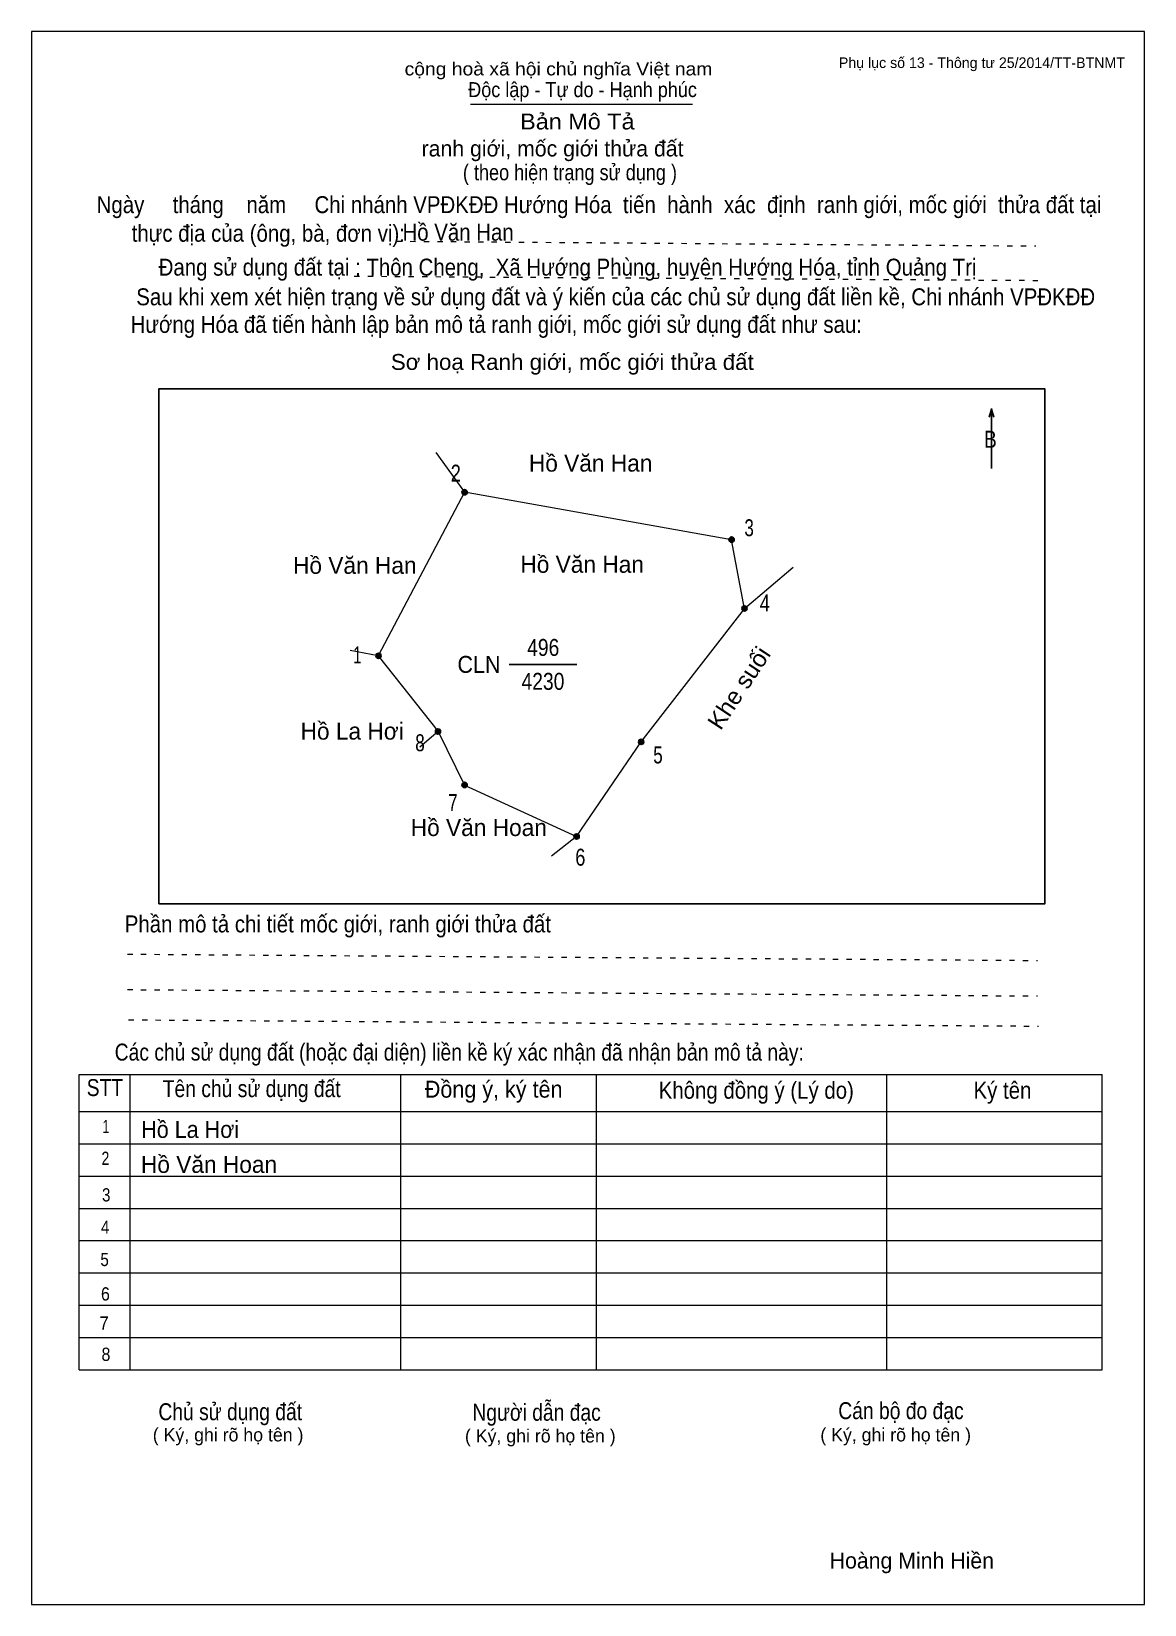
# Model space of a CAD drawing. Header units: centimetres. Extents: x 0 to 21, y 0 to 29.7.
import ezdxf
from ezdxf.enums import TextEntityAlignment as Align

# ---------------------------------------------------------------- set-up
doc = ezdxf.new("R2010")
doc.units = ezdxf.units.CM
doc.header["$LTSCALE"] = 0.13
doc.linetypes.add('DOTTED', pattern=[1.5, 0.3, -1.2])
for name, color, linetype, lineweight in [('1', 7, 'Continuous', 13), ('32', 7, 'Continuous', 25), ('33', 7, 'Continuous', 25), ('6', 7, 'Continuous', 13), ('62', 7, 'Continuous', 13)]:
    doc.layers.add(name, color=color, linetype=linetype, lineweight=lineweight)
doc.layers.add('34', color=7, linetype='Continuous')
doc.layers.add('63', color=7, linetype='Continuous')

msp = doc.modelspace()

# ---------------------------------------------------------------- hatches: boundary and pattern name
at = {"layer": '32'}
for points in [[(8.2219, 21, 1), (8.1219, 21, 1)], [(13.2594, 20.1062, 1), (13.1594, 20.1062, 1)], [(13.5031, 18.8062, 1), (13.4031, 18.8062, 1)], [(6.5969, 17.9125, 1), (6.4969, 17.9125, 1)], [(7.7198, 16.4825, 1), (7.6198, 16.4825, 1)], [(11.5531, 16.2875, 1), (11.4531, 16.2875, 1)], [(8.2219, 15.475, 1), (8.1219, 15.475, 1)], [(10.3344, 14.5, 1), (10.2344, 14.5, 1)]]:
    msp.add_hatch(color=256, dxfattribs=at).paths.add_polyline_path(points)

# ---------------------------------------------------------------- linework, layer by layer
at = {"layer": '1'}
msp.add_lwpolyline([(21, 0), (21, 29.7), (0, 29.7), (0, 0)], close=True, dxfattribs=at)
at = {"layer": '32'}
for centre in [(8.1719, 21), (13.2094, 20.1062), (13.4531, 18.8062), (6.5469, 17.9125), (7.6698, 16.4825), (11.5031, 16.2875), (8.1719, 15.475), (10.2844, 14.5)]:
    msp.add_circle(centre, 0.05, dxfattribs=at)
at = {"layer": '33'}
msp.add_line((9.01, 17.75), (10.29, 17.75), dxfattribs=at)
at = {"layer": '6'}
for p, q in [((7.63, 21.75), (8.17, 21)), ((14.37, 19.58), (13.45, 18.8)), ((6.54, 17.91), (6.01, 18.01)), ((7.67, 16.48), (7.33, 16.19)), ((10.28, 14.5), (9.81, 14.13))]:
    msp.add_line(p, q, dxfattribs=at)
for points in [[(8.17, 21), (6.54, 17.91), (7.67, 16.48)], [(13.45, 18.8), (13.21, 20.1), (8.17, 21)], [(10.28, 14.5), (11.5, 16.29), (13.45, 18.8)], [(7.67, 16.48), (8.17, 15.47), (10.28, 14.5)]]:
    msp.add_lwpolyline(points, dxfattribs=at)
at = {"layer": '62'}
for p, q in [((8.28, 28.33), (12.47, 28.33)), ((0.9, 10.01), (20.2, 10.01)), ((0.9, 4.43), (0.9, 10.01)), ((1.86, 4.43), (1.86, 10.01)), ((6.97, 4.43), (6.97, 9.99)), ((10.66, 4.43), (10.66, 9.99)), ((16.14, 4.43), (16.14, 10.01)), ((20.2, 4.43), (20.2, 10.01)), ((0.9, 9.31), (20.2, 9.31)), ((0.9, 8.7), (20.2, 8.7)), ((0.9, 8.09), (20.2, 8.09)), ((0.9, 7.48), (20.2, 7.48)), ((0.9, 6.87), (20.2, 6.87)), ((0.9, 6.26), (20.2, 6.26)), ((0.9, 5.65), (20.2, 5.65)), ((0.9, 5.04), (20.2, 5.04)), ((0.9, 4.43), (20.2, 4.43))]:
    msp.add_line(p, q, dxfattribs=at)
at = {"layer": '62', "linetype": 'DOTTED'}
for p, q in [((6.89, 25.74), (18.95, 25.65)), ((6.09, 25.08), (19.04, 25)), ((1.81, 12.28), (18.98, 12.16)), ((1.81, 11.61), (18.98, 11.49)), ((1.83, 11.04), (19, 10.92))]:
    msp.add_line(p, q, dxfattribs=at)
at = {"layer": '62', "lineweight": 25}
for p, q in [((18.11, 22.58), (18.11, 21.45)), ((18.11, 22.57), (18.07, 22.42)), ((18.11, 22.57), (18.16, 22.42))]:
    msp.add_line(p, q, dxfattribs=at)
msp.add_lwpolyline([(2.4, 13.23), (19.12, 13.23), (19.12, 22.95), (2.4, 22.95)], close=True, dxfattribs=at)

# ---------------------------------------------------------------- texts
at = {"layer": '32'}
for s, width, p in [('2', 0.8, (8.005, 21.2)), ('3', 0.75, (13.54, 20.17)), ('4', 0.8, (13.835, 18.75)), ('1', 0.65, (6.15, 17.77)), ('8', 0.75, (7.33, 16.11)), ('5', 0.75, (11.82, 15.88)), ('7', 0.75, (7.95, 14.98)), ('6', 0.8, (10.355, 13.95))]:
    msp.add_text(s, height=0.32, dxfattribs=dict(at, width=width)).set_placement(p, align=Align.CENTER)
at = {"layer": '33'}
for s, p in [('Hồ Văn Han', (10.55, 21.39)), ('Hồ Văn Han', (6.1, 19.46)), ('Hồ Văn Han', (10.39, 19.48)), ('Hồ La Hơi', (6.05, 16.33)), ('Hồ Văn Hoan', (8.44, 14.51)), ('Hồ Văn Hoan', (3.35, 8.15))]:
    msp.add_text(s, height=0.32, dxfattribs=at).set_placement(p, align=Align.CENTER)
at = {"layer": '33', "width": 0.85}
for s, p in [('496', (9.655, 17.91)), ('4230', (9.65, 17.27))]:
    msp.add_text(s, height=0.32, dxfattribs=at).set_placement(p, align=Align.CENTER)
at = {"layer": '33', "width": 0.95}
msp.add_text('CLN', height=0.32, dxfattribs=at).set_placement((8.85, 17.59), align=Align.RIGHT)
at = {"layer": '33', "width": 1.05}
msp.add_text('Khe suối', height=0.32, rotation=56.56, dxfattribs=at).set_placement((13.483, 17.2168), align=Align.CENTER)
at = {"layer": '34'}
for s, width, p in [('Hồ Văn Han', 0.9, (7, 25.75)), ('Hồ La Hơi', 0.95, (2.07, 8.81))]:
    msp.add_text(s, height=0.32, dxfattribs=dict(at, width=width)).set_placement(p)
at = {"layer": '62'}
for s, height, width, p in [('cộng hoà xã hội chủ nghĩa Việt nam', 0.2474, 1.1, (7.04, 28.87)), ('Độc lập - Tự do - Hạnh phúc', 0.2828, 0.9, (8.24, 28.46)), ('Bản Mô Tả', 0.3, 1.1, (9.22, 27.85)), ('( theo hiện trạng sử dụng )', 0.3, 0.85, (8.14, 26.89)), ('Ngày     tháng    năm     Chi nhánh VPĐKĐĐ Hướng Hóa  tiến  hành  xác  định  ranh giới, mốc giới  thửa đất tại ', 0.32, 0.9, (1.23, 26.27)), ('thực địa của (ông, bà, đơn vị): ', 0.32, 0.9, (1.89, 25.73)), ('Đang sử dụng đất tại : Thôn Cheng,  Xã Hướng Phùng, huyện Hướng Hóa, tỉnh Quảng Trị', 0.32, 0.9, (2.4, 25.09)), (' Sau khi xem xét hiện trạng về sử dụng đất và ý kiến của các chủ sử dụng đất liền kề, Chi nhánh VPĐKĐĐ ', 0.32, 0.9, (1.87, 24.53)), ('Hướng Hóa đã tiến hành lập bản mô tả ranh giới, mốc giới sử dụng đất như sau:', 0.32, 0.9, (1.87, 24.01)), ('Sơ hoạ Ranh giới, mốc giới thửa đất', 0.3, 1.05, (6.78, 23.31)), ('B', 0.32, 0.85, (17.97, 21.84)), ('Phần mô tả chi tiết mốc giới, ranh giới thửa đất ', 0.32, 0.9, (1.76, 12.69)), ('Các chủ sử dụng đất (hoặc đại diện) liền kề ký xác nhận đã nhận bản mô tả này:', 0.32, 0.85, (1.57, 10.27))]:
    msp.add_text(s, height=height, dxfattribs=dict(at, width=width)).set_placement(p)
msp.add_text('ranh giới, mốc giới thửa đất', height=0.3, dxfattribs=at).set_placement((7.36, 27.34))
for s, height, width, p in [('STT', 0.32, 0.85, (1.385, 9.6)), ('Tên chủ sử dụng đất', 0.32, 0.85, (4.155, 9.58)), ('Đồng ý, ký tên', 0.32, 0.95, (8.72, 9.57)), ('Không đồng ý (Lý do)', 0.32, 0.9, (13.675, 9.55)), ('Ký tên', 0.32, 0.9, (18.32, 9.55)), ('1', 0.25, 0.7, (1.405, 8.9)), ('2', 0.25, 0.8, (1.395, 8.3)), ('3', 0.25, 0.85, (1.41, 7.61)), ('4', 0.25, 0.85, (1.39, 7)), ('5', 0.25, 0.85, (1.38, 6.39)), ('6', 0.25, 0.9, (1.395, 5.74)), ('7', 0.25, 0.95, (1.37, 5.19)), ('8', 0.25, 0.9, (1.405, 4.6)), ('Người dẫn đạc', 0.32, 0.85, (9.53, 3.47)), ('Chủ sử dụng đất', 0.32, 0.85, (3.75, 3.48)), ('Cán bộ đo đạc', 0.32, 0.85, (16.405, 3.5))]:
    msp.add_text(s, height=height, dxfattribs=dict(at, width=width)).set_placement(p, align=Align.CENTER)
for p in [(3.71, 3.08), (9.6, 3.06), (16.305, 3.08)]:
    msp.add_text('( Ký, ghi rõ họ tên )', height=0.25, dxfattribs=at).set_placement(p, align=Align.CENTER)
at = {"layer": '63'}
msp.add_text('Phụ lục số 13 - Thông tư 25/2014/TT-BTNMT', height=0.2, dxfattribs=at).set_placement((20.63, 29.01), align=Align.RIGHT)
msp.add_text('Hoàng Minh Hiền', height=0.3, dxfattribs=at).set_placement((16.61, 0.68), align=Align.CENTER)

doc.saveas('drawing.dxf')
